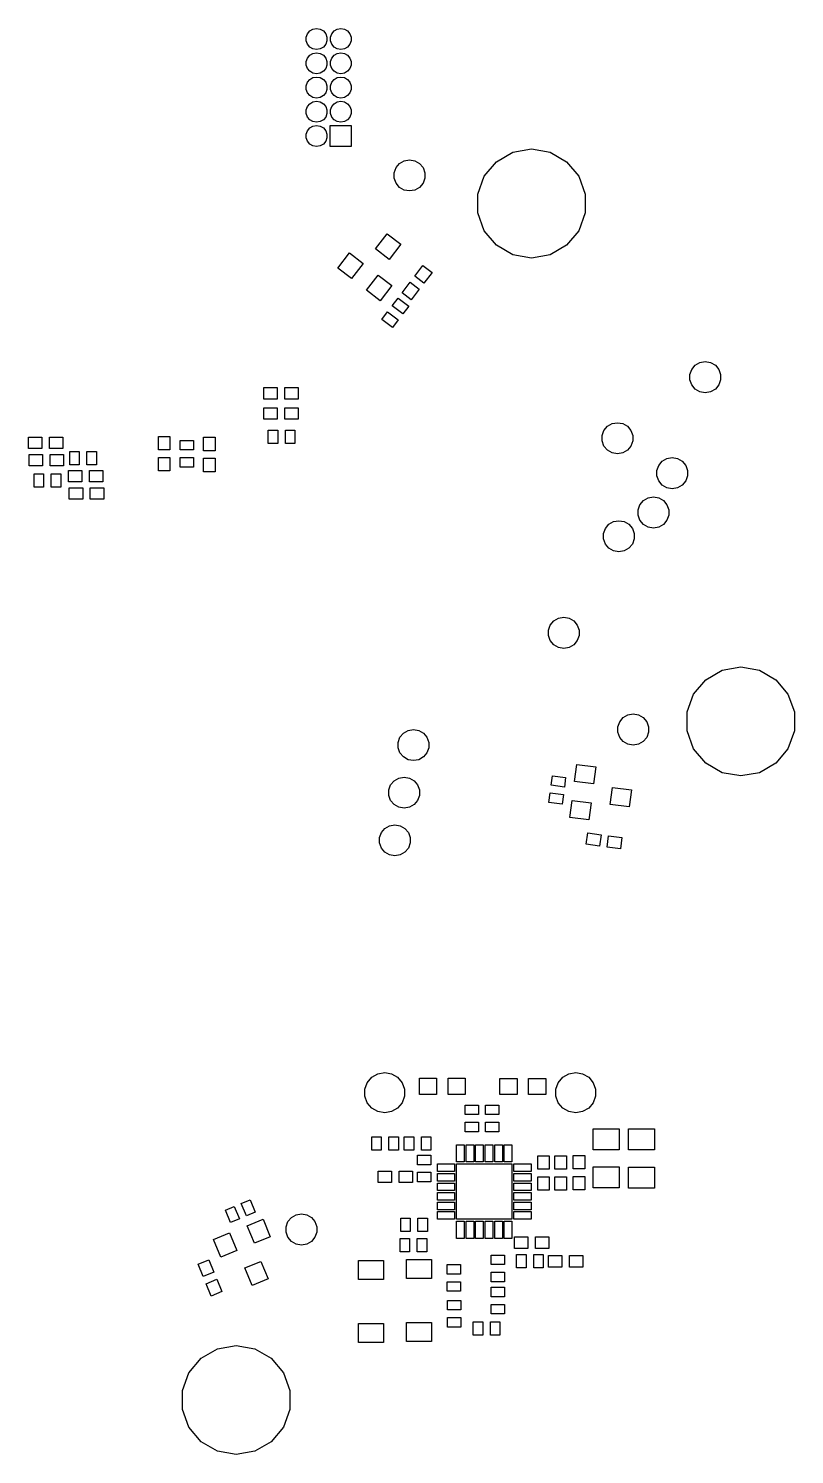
# Model space of a CAD drawing. Extents: x 85.3 to 167.2, y -165.3 to -88.8.
# Drawn here: x 127.1 to 167.2, y -165.3 to -90.7 of the extents above; entities that cross this region are included whole.
import ezdxf

# ---------------------------------------------------------------- set-up
doc = ezdxf.new("R2010")
doc.units = 0
doc.header["$MEASUREMENT"] = 0
doc.layers.add('BLACK', color=7, linetype='CONTINUOUS')

msp = doc.modelspace()

# ---------------------------------------------------------------- linework, layer by layer
at = {"layer": 'Black'}
for p, q in [((141.642, -91.1336), (141.707, -90.9541)), ((141.707, -90.9541), (141.83, -90.8078)), ((141.83, -90.8078), (141.995, -90.7123)), ((141.995, -90.7123), (142.183, -90.6791)), ((142.183, -90.6791), (142.187, -90.6791)), ((142.187, -90.6791), (142.375, -90.7123)), ((142.375, -90.7123), (142.541, -90.8078)), ((142.541, -90.8078), (142.664, -90.9541)), ((142.664, -90.9541), (142.729, -91.1336)), ((142.912, -91.1336), (142.977, -90.9541)), ((142.977, -90.9541), (143.1, -90.8078)), ((143.1, -90.8078), (143.265, -90.7123)), ((143.265, -90.7123), (143.453, -90.6791)), ((143.453, -90.6791), (143.457, -90.6791)), ((143.457, -90.6791), (143.645, -90.7123)), ((143.645, -90.7123), (143.811, -90.8078)), ((143.811, -90.8078), (143.934, -90.9541)), ((143.934, -90.9541), (143.999, -91.1336)), ((141.642, -91.3246), (141.642, -91.1336)), ((141.707, -91.5041), (141.642, -91.3246)), ((141.83, -91.6504), (141.707, -91.5041)), ((141.995, -91.7459), (141.83, -91.6504)), ((142.183, -91.7791), (141.995, -91.7459)), ((142.187, -91.7791), (142.183, -91.7791)), ((142.375, -91.7459), (142.187, -91.7791)), ((142.541, -91.6504), (142.375, -91.7459)), ((142.664, -91.5041), (142.541, -91.6504)), ((142.729, -91.3246), (142.664, -91.5041)), ((142.729, -91.1336), (142.729, -91.3246)), ((142.912, -91.3246), (142.912, -91.1336)), ((142.977, -91.5041), (142.912, -91.3246)), ((143.1, -91.6504), (142.977, -91.5041)), ((143.265, -91.7459), (143.1, -91.6504)), ((143.453, -91.7791), (143.265, -91.7459)), ((143.457, -91.7791), (143.453, -91.7791)), ((143.645, -91.7459), (143.457, -91.7791)), ((143.811, -91.6504), (143.645, -91.7459)), ((143.934, -91.5041), (143.811, -91.6504)), ((143.999, -91.3246), (143.934, -91.5041)), ((143.999, -91.1336), (143.999, -91.3246)), ((141.642, -92.4036), (141.707, -92.2241)), ((141.642, -92.5946), (141.642, -92.4036)), ((141.707, -92.2241), (141.83, -92.0778)), ((141.83, -92.0778), (141.995, -91.9823)), ((141.995, -91.9823), (142.183, -91.9491)), ((142.183, -91.9491), (142.187, -91.9491)), ((142.187, -91.9491), (142.375, -91.9823)), ((142.375, -91.9823), (142.541, -92.0778)), ((142.541, -92.0778), (142.664, -92.2241)), ((142.664, -92.2241), (142.729, -92.4036)), ((142.729, -92.4036), (142.729, -92.5946)), ((142.912, -92.4036), (142.977, -92.2241)), ((142.912, -92.5946), (142.912, -92.4036)), ((142.977, -92.2241), (143.1, -92.0778)), ((143.1, -92.0778), (143.265, -91.9823)), ((143.265, -91.9823), (143.453, -91.9491)), ((143.453, -91.9491), (143.457, -91.9491)), ((143.457, -91.9491), (143.645, -91.9823)), ((143.645, -91.9823), (143.811, -92.0778)), ((143.811, -92.0778), (143.934, -92.2241)), ((143.934, -92.2241), (143.999, -92.4036)), ((143.999, -92.4036), (143.999, -92.5946)), ((141.707, -92.7741), (141.642, -92.5946)), ((141.83, -92.9204), (141.707, -92.7741)), ((141.995, -93.0159), (141.83, -92.9204)), ((141.83, -93.3478), (141.995, -93.2523)), ((142.183, -93.0491), (141.995, -93.0159)), ((141.995, -93.2523), (142.183, -93.2191)), ((142.187, -93.0491), (142.183, -93.0491)), ((142.183, -93.2191), (142.187, -93.2191)), ((142.375, -93.0159), (142.187, -93.0491)), ((142.187, -93.2191), (142.375, -93.2523)), ((142.541, -92.9204), (142.375, -93.0159)), ((142.375, -93.2523), (142.541, -93.3478)), ((142.664, -92.7741), (142.541, -92.9204)), ((142.729, -92.5946), (142.664, -92.7741)), ((142.977, -92.7741), (142.912, -92.5946)), ((143.1, -92.9204), (142.977, -92.7741)), ((143.265, -93.0159), (143.1, -92.9204)), ((143.1, -93.3478), (143.265, -93.2523)), ((143.453, -93.0491), (143.265, -93.0159)), ((143.265, -93.2523), (143.453, -93.2191)), ((143.457, -93.0491), (143.453, -93.0491)), ((143.453, -93.2191), (143.457, -93.2191)), ((143.645, -93.0159), (143.457, -93.0491)), ((143.457, -93.2191), (143.645, -93.2523)), ((143.811, -92.9204), (143.645, -93.0159)), ((143.645, -93.2523), (143.811, -93.3478)), ((143.934, -92.7741), (143.811, -92.9204)), ((143.999, -92.5946), (143.934, -92.7741)), ((141.642, -93.6736), (141.707, -93.4941)), ((141.642, -93.8646), (141.642, -93.6736)), ((141.707, -94.0441), (141.642, -93.8646)), ((141.707, -93.4941), (141.83, -93.3478)), ((141.83, -94.1904), (141.707, -94.0441)), ((142.541, -93.3478), (142.664, -93.4941)), ((142.664, -94.0441), (142.541, -94.1904)), ((142.664, -93.4941), (142.729, -93.6736)), ((142.729, -93.8646), (142.664, -94.0441)), ((142.729, -93.6736), (142.729, -93.8646)), ((142.912, -93.6736), (142.977, -93.4941)), ((142.912, -93.8646), (142.912, -93.6736)), ((142.977, -94.0441), (142.912, -93.8646)), ((142.977, -93.4941), (143.1, -93.3478)), ((143.1, -94.1904), (142.977, -94.0441)), ((143.811, -93.3478), (143.934, -93.4941)), ((143.934, -94.0441), (143.811, -94.1904)), ((143.934, -93.4941), (143.999, -93.6736)), ((143.999, -93.8646), (143.934, -94.0441)), ((143.999, -93.6736), (143.999, -93.8646)), ((141.642, -94.9436), (141.707, -94.7641)), ((141.707, -94.7641), (141.83, -94.6178)), ((141.995, -94.2859), (141.83, -94.1904)), ((141.83, -94.6178), (141.995, -94.5223)), ((142.183, -94.3191), (141.995, -94.2859)), ((141.995, -94.5223), (142.183, -94.4891)), ((142.187, -94.3191), (142.183, -94.3191)), ((142.183, -94.4891), (142.187, -94.4891)), ((142.375, -94.2859), (142.187, -94.3191)), ((142.187, -94.4891), (142.375, -94.5223)), ((142.541, -94.1904), (142.375, -94.2859)), ((142.375, -94.5223), (142.541, -94.6178)), ((142.541, -94.6178), (142.664, -94.7641)), ((142.664, -94.7641), (142.729, -94.9436)), ((142.912, -94.9436), (142.977, -94.7641)), ((142.977, -94.7641), (143.1, -94.6178)), ((143.265, -94.2859), (143.1, -94.1904)), ((143.1, -94.6178), (143.265, -94.5223)), ((143.453, -94.3191), (143.265, -94.2859)), ((143.265, -94.5223), (143.453, -94.4891)), ((143.457, -94.3191), (143.453, -94.3191)), ((143.453, -94.4891), (143.457, -94.4891)), ((143.645, -94.2859), (143.457, -94.3191)), ((143.457, -94.4891), (143.645, -94.5223)), ((143.811, -94.1904), (143.645, -94.2859)), ((143.645, -94.5223), (143.811, -94.6178)), ((143.811, -94.6178), (143.934, -94.7641)), ((143.934, -94.7641), (143.999, -94.9436)), ((141.642, -95.1346), (141.642, -94.9436)), ((141.707, -95.3141), (141.642, -95.1346)), ((141.83, -95.4604), (141.707, -95.3141)), ((141.995, -95.5559), (141.83, -95.4604)), ((142.183, -95.5891), (141.995, -95.5559)), ((142.375, -95.5559), (142.187, -95.5891)), ((142.541, -95.4604), (142.375, -95.5559)), ((142.664, -95.3141), (142.541, -95.4604)), ((142.729, -95.1346), (142.664, -95.3141)), ((142.729, -94.9436), (142.729, -95.1346)), ((142.912, -95.1346), (142.912, -94.9436)), ((142.977, -95.3141), (142.912, -95.1346)), ((143.1, -95.4604), (142.977, -95.3141)), ((143.265, -95.5559), (143.1, -95.4604)), ((143.453, -95.5891), (143.265, -95.5559)), ((143.645, -95.5559), (143.457, -95.5891)), ((143.811, -95.4604), (143.645, -95.5559)), ((143.934, -95.3141), (143.811, -95.4604)), ((143.999, -95.1346), (143.934, -95.3141)), ((143.999, -94.9436), (143.999, -95.1346)), ((141.642, -96.2136), (141.707, -96.0341)), ((141.642, -96.4046), (141.642, -96.2136)), ((141.707, -96.0341), (141.83, -95.8878)), ((141.83, -95.8878), (141.995, -95.7923)), ((141.995, -95.7923), (142.183, -95.7591)), ((142.187, -95.5891), (142.183, -95.5891)), ((142.183, -95.7591), (142.187, -95.7591)), ((142.187, -95.7591), (142.375, -95.7923)), ((142.375, -95.7923), (142.541, -95.8878)), ((142.541, -95.8878), (142.664, -96.0341)), ((142.664, -96.0341), (142.729, -96.2136)), ((142.729, -96.2136), (142.729, -96.4046)), ((142.905, -96.8591), (142.905, -95.7591)), ((142.905, -95.7591), (144.005, -95.7591)), ((143.457, -95.5891), (143.453, -95.5891)), ((144.005, -95.7591), (144.005, -96.8591)), ((141.707, -96.5841), (141.642, -96.4046)), ((141.83, -96.7304), (141.707, -96.5841)), ((141.995, -96.8259), (141.83, -96.7304)), ((142.183, -96.8591), (141.995, -96.8259)), ((142.187, -96.8591), (142.183, -96.8591)), ((142.375, -96.8259), (142.187, -96.8591)), ((142.541, -96.7304), (142.375, -96.8259)), ((142.664, -96.5841), (142.541, -96.7304)), ((142.729, -96.4046), (142.664, -96.5841)), ((144.005, -96.8591), (142.905, -96.8591)), ((152.456, -97.157), (153.432, -96.9848)), ((153.432, -96.9848), (154.409, -97.157)), ((146.351, -97.964), (146.533, -97.7472)), ((146.533, -97.7472), (146.778, -97.6056)), ((146.778, -97.6056), (147.057, -97.5565)), ((147.057, -97.5565), (147.336, -97.6056)), ((147.336, -97.6056), (147.581, -97.7472)), ((147.581, -97.7472), (147.763, -97.964)), ((150.96, -98.4123), (151.597, -97.6527)), ((151.597, -97.6527), (152.456, -97.157)), ((154.409, -97.157), (155.267, -97.6527)), ((155.267, -97.6527), (155.905, -98.4123)), ((146.254, -98.23), (146.351, -97.964)), ((146.254, -98.5131), (146.254, -98.23)), ((146.351, -98.7791), (146.254, -98.5131)), ((147.763, -97.964), (147.86, -98.23)), ((147.86, -98.5131), (147.763, -98.7791)), ((147.86, -98.23), (147.86, -98.5131)), ((150.621, -99.3439), (150.96, -98.4123)), ((155.905, -98.4123), (156.244, -99.3439)), ((146.533, -98.996), (146.351, -98.7791)), ((146.778, -99.1375), (146.533, -98.996)), ((147.057, -99.1867), (146.778, -99.1375)), ((147.336, -99.1375), (147.057, -99.1867)), ((147.581, -98.996), (147.336, -99.1375)), ((147.763, -98.7791), (147.581, -98.996)), ((150.621, -100.335), (150.621, -99.3439)), ((156.244, -99.3439), (156.244, -100.335)), ((150.96, -101.267), (150.621, -100.335)), ((156.244, -100.335), (155.905, -101.267)), ((145.27, -102.218), (145.879, -101.425)), ((145.879, -101.425), (146.593, -101.973)), ((151.597, -102.027), (150.96, -101.267)), ((155.905, -101.267), (155.267, -102.027)), ((145.984, -102.766), (145.27, -102.218)), ((146.593, -101.973), (145.984, -102.766)), ((152.456, -102.522), (151.597, -102.027)), ((155.267, -102.027), (154.409, -102.522)), ((143.299, -103.226), (143.908, -102.433)), ((143.908, -102.433), (144.622, -102.981)), ((144.622, -102.981), (144.013, -103.774)), ((153.432, -102.695), (152.456, -102.522)), ((154.409, -102.522), (153.432, -102.695)), ((144.013, -103.774), (143.299, -103.226)), ((144.806, -104.383), (145.415, -103.59)), ((145.415, -103.59), (146.129, -104.138)), ((147.327, -103.651), (147.753, -103.096)), ((147.803, -104.017), (147.327, -103.651)), ((147.753, -103.096), (148.229, -103.461)), ((148.229, -103.461), (147.803, -104.017)), ((145.52, -104.931), (144.806, -104.383)), ((146.129, -104.138), (145.52, -104.931)), ((146.657, -104.524), (147.083, -103.969)), ((147.133, -104.889), (146.657, -104.524)), ((147.083, -103.969), (147.559, -104.334)), ((147.559, -104.334), (147.133, -104.889)), ((146.149, -105.193), (146.454, -104.796)), ((146.705, -105.619), (146.149, -105.193)), ((146.454, -104.796), (147.009, -105.223)), ((147.009, -105.223), (146.705, -105.619)), ((145.601, -105.907), (145.906, -105.51)), ((146.157, -106.333), (145.601, -105.907)), ((145.906, -105.51), (146.461, -105.937)), ((146.461, -105.937), (146.157, -106.333)), ((162.007, -108.308), (162.252, -108.167)), ((162.252, -108.167), (162.531, -108.118)), ((162.531, -108.118), (162.809, -108.167)), ((162.809, -108.167), (163.055, -108.308)), ((161.728, -108.791), (161.825, -108.525)), ((161.728, -109.074), (161.728, -108.791)), ((161.825, -108.525), (162.007, -108.308)), ((163.055, -108.308), (163.237, -108.525)), ((163.237, -108.525), (163.333, -108.791)), ((163.333, -108.791), (163.333, -109.074)), ((139.418, -110.084), (139.418, -109.484)), ((139.418, -109.484), (140.118, -109.484)), ((140.118, -109.484), (140.118, -110.084)), ((140.518, -110.084), (140.518, -109.484)), ((140.518, -109.484), (141.218, -109.484)), ((141.218, -109.484), (141.218, -110.084)), ((161.825, -109.34), (161.728, -109.074)), ((162.007, -109.557), (161.825, -109.34)), ((162.252, -109.699), (162.007, -109.557)), ((162.531, -109.748), (162.252, -109.699)), ((162.809, -109.699), (162.531, -109.748)), ((163.055, -109.557), (162.809, -109.699)), ((163.237, -109.34), (163.055, -109.557)), ((163.333, -109.074), (163.237, -109.34)), ((140.118, -110.084), (139.418, -110.084)), ((141.218, -110.084), (140.518, -110.084)), ((139.418, -111.138), (139.418, -110.538)), ((139.418, -110.538), (140.118, -110.538)), ((140.118, -111.138), (139.418, -111.138)), ((140.118, -110.538), (140.118, -111.138)), ((140.518, -111.138), (140.518, -110.538)), ((140.518, -110.538), (141.218, -110.538)), ((141.218, -111.138), (140.518, -111.138)), ((141.218, -110.538), (141.218, -111.138)), ((139.656, -112.407), (139.656, -111.707)), ((139.656, -111.707), (140.156, -111.707)), ((140.156, -111.707), (140.156, -112.407)), ((140.556, -112.407), (140.556, -111.707)), ((140.556, -111.707), (141.056, -111.707)), ((141.056, -111.707), (141.056, -112.407)), ((157.131, -111.992), (157.227, -111.726)), ((157.131, -112.275), (157.131, -111.992)), ((157.227, -111.726), (157.409, -111.509)), ((157.409, -111.509), (157.655, -111.367)), ((157.655, -111.367), (157.933, -111.318)), ((157.933, -111.318), (158.212, -111.367)), ((158.212, -111.367), (158.457, -111.509)), ((158.457, -111.509), (158.639, -111.726)), ((158.639, -111.726), (158.736, -111.992)), ((158.736, -111.992), (158.736, -112.275)), ((127.112, -112.675), (127.112, -112.075)), ((127.112, -112.075), (127.812, -112.075)), ((127.812, -112.675), (127.112, -112.675)), ((127.812, -112.075), (127.812, -112.675)), ((128.212, -112.675), (128.212, -112.075)), ((128.212, -112.075), (128.912, -112.075)), ((128.912, -112.675), (128.212, -112.675)), ((128.912, -112.075), (128.912, -112.675)), ((133.91, -112.733), (133.91, -112.033)), ((133.91, -112.033), (134.51, -112.033)), ((134.51, -112.733), (133.91, -112.733)), ((134.51, -112.033), (134.51, -112.733)), ((135.041, -112.746), (135.041, -112.246)), ((135.041, -112.246), (135.741, -112.246)), ((135.741, -112.246), (135.741, -112.746)), ((136.272, -112.784), (136.272, -112.084)), ((136.272, -112.084), (136.872, -112.084)), ((136.872, -112.084), (136.872, -112.784)), ((140.156, -112.407), (139.656, -112.407)), ((141.056, -112.407), (140.556, -112.407)), ((157.227, -112.541), (157.131, -112.275)), ((157.409, -112.758), (157.227, -112.541)), ((158.639, -112.541), (158.457, -112.758)), ((158.736, -112.275), (158.639, -112.541)), ((127.15, -113.576), (127.15, -112.976)), ((127.15, -112.976), (127.85, -112.976)), ((127.85, -112.976), (127.85, -113.576)), ((128.25, -113.576), (128.25, -112.976)), ((128.25, -112.976), (128.95, -112.976)), ((128.95, -112.976), (128.95, -113.576)), ((129.268, -113.525), (129.268, -112.825)), ((129.268, -112.825), (129.768, -112.825)), ((129.768, -112.825), (129.768, -113.525)), ((130.168, -113.525), (130.168, -112.825)), ((130.168, -112.825), (130.668, -112.825)), ((130.668, -112.825), (130.668, -113.525)), ((133.91, -113.833), (133.91, -113.133)), ((133.91, -113.133), (134.51, -113.133)), ((134.51, -113.133), (134.51, -113.833)), ((135.741, -112.746), (135.041, -112.746)), ((135.041, -113.646), (135.041, -113.146)), ((135.041, -113.146), (135.741, -113.146)), ((135.741, -113.146), (135.741, -113.646)), ((136.872, -112.784), (136.272, -112.784)), ((136.272, -113.884), (136.272, -113.184)), ((136.272, -113.184), (136.872, -113.184)), ((136.872, -113.184), (136.872, -113.884)), ((157.655, -112.899), (157.409, -112.758)), ((157.933, -112.948), (157.655, -112.899)), ((158.212, -112.899), (157.933, -112.948)), ((158.457, -112.758), (158.212, -112.899)), ((160.098, -113.555), (160.28, -113.338)), ((160.28, -113.338), (160.525, -113.196)), ((160.525, -113.196), (160.803, -113.147)), ((160.803, -113.147), (161.082, -113.196)), ((161.082, -113.196), (161.327, -113.338)), ((161.327, -113.338), (161.509, -113.555)), ((127.85, -113.576), (127.15, -113.576)), ((127.401, -114.693), (127.401, -113.993)), ((127.401, -113.993), (127.901, -113.993)), ((127.901, -113.993), (127.901, -114.693)), ((128.95, -113.576), (128.25, -113.576)), ((128.301, -114.693), (128.301, -113.993)), ((128.301, -113.993), (128.801, -113.993)), ((128.801, -113.993), (128.801, -114.693)), ((129.195, -114.414), (129.195, -113.814)), ((129.195, -113.814), (129.895, -113.814)), ((129.768, -113.525), (129.268, -113.525)), ((129.895, -113.814), (129.895, -114.414)), ((130.668, -113.525), (130.168, -113.525)), ((130.295, -114.414), (130.295, -113.814)), ((130.295, -113.814), (130.995, -113.814)), ((130.995, -113.814), (130.995, -114.414)), ((134.51, -113.833), (133.91, -113.833)), ((135.741, -113.646), (135.041, -113.646)), ((136.872, -113.884), (136.272, -113.884)), ((160.001, -113.821), (160.098, -113.555)), ((160.001, -114.104), (160.001, -113.821)), ((160.098, -114.37), (160.001, -114.104)), ((161.509, -113.555), (161.606, -113.821)), ((161.606, -114.104), (161.509, -114.37)), ((161.606, -113.821), (161.606, -114.104)), ((127.901, -114.693), (127.401, -114.693)), ((128.801, -114.693), (128.301, -114.693)), ((129.895, -114.414), (129.195, -114.414)), ((129.246, -115.329), (129.246, -114.729)), ((129.246, -114.729), (129.946, -114.729)), ((129.946, -114.729), (129.946, -115.329)), ((130.995, -114.414), (130.295, -114.414)), ((130.346, -115.329), (130.346, -114.729)), ((130.346, -114.729), (131.046, -114.729)), ((131.046, -114.729), (131.046, -115.329)), ((160.28, -114.586), (160.098, -114.37)), ((160.525, -114.728), (160.28, -114.586)), ((160.803, -114.777), (160.525, -114.728)), ((161.082, -114.728), (160.803, -114.777)), ((161.327, -114.586), (161.082, -114.728)), ((161.509, -114.37), (161.327, -114.586)), ((129.946, -115.329), (129.246, -115.329)), ((131.046, -115.329), (130.346, -115.329)), ((159.01, -115.878), (159.107, -115.612)), ((159.107, -115.612), (159.289, -115.395)), ((159.289, -115.395), (159.534, -115.254)), ((159.534, -115.254), (159.813, -115.204)), ((159.813, -115.204), (160.092, -115.254)), ((160.092, -115.254), (160.337, -115.395)), ((160.337, -115.395), (160.519, -115.612)), ((160.519, -115.612), (160.616, -115.878)), ((157.731, -116.498), (158.009, -116.449)), ((158.009, -116.449), (158.288, -116.498)), ((159.01, -116.161), (159.01, -115.878)), ((159.107, -116.427), (159.01, -116.161)), ((159.289, -116.644), (159.107, -116.427)), ((160.519, -116.427), (160.337, -116.644)), ((160.616, -116.161), (160.519, -116.427)), ((160.616, -115.878), (160.616, -116.161)), ((157.207, -117.123), (157.304, -116.857)), ((157.207, -117.406), (157.207, -117.123)), ((157.304, -116.857), (157.486, -116.64)), ((157.486, -116.64), (157.731, -116.498)), ((158.288, -116.498), (158.533, -116.64)), ((158.533, -116.64), (158.715, -116.857)), ((158.715, -116.857), (158.812, -117.123)), ((158.812, -117.123), (158.812, -117.406)), ((159.534, -116.785), (159.289, -116.644)), ((159.813, -116.835), (159.534, -116.785)), ((160.092, -116.785), (159.813, -116.835)), ((160.337, -116.644), (160.092, -116.785)), ((157.304, -117.672), (157.207, -117.406)), ((157.486, -117.888), (157.304, -117.672)), ((157.731, -118.03), (157.486, -117.888)), ((158.533, -117.888), (158.288, -118.03)), ((158.715, -117.672), (158.533, -117.888)), ((158.812, -117.406), (158.715, -117.672)), ((158.009, -118.079), (157.731, -118.03)), ((158.288, -118.03), (158.009, -118.079)), ((154.413, -121.916), (154.595, -121.699)), ((154.595, -121.699), (154.84, -121.558)), ((154.84, -121.558), (155.119, -121.509)), ((155.119, -121.509), (155.398, -121.558)), ((155.398, -121.558), (155.643, -121.699)), ((155.643, -121.699), (155.825, -121.916)), ((154.316, -122.182), (154.413, -121.916)), ((154.316, -122.465), (154.316, -122.182)), ((155.825, -121.916), (155.922, -122.182)), ((155.922, -122.182), (155.922, -122.465)), ((154.413, -122.731), (154.316, -122.465)), ((154.595, -122.948), (154.413, -122.731)), ((154.84, -123.09), (154.595, -122.948)), ((155.119, -123.139), (154.84, -123.09)), ((155.398, -123.09), (155.119, -123.139)), ((155.643, -122.948), (155.398, -123.09)), ((155.825, -122.731), (155.643, -122.948)), ((155.922, -122.465), (155.825, -122.731)), ((162.55, -124.775), (163.408, -124.279)), ((163.408, -124.279), (164.385, -124.107)), ((164.385, -124.107), (165.361, -124.279)), ((165.361, -124.279), (166.22, -124.775)), ((161.913, -125.534), (162.55, -124.775)), ((166.22, -124.775), (166.857, -125.534)), ((161.573, -126.466), (161.913, -125.534)), ((166.857, -125.534), (167.196, -126.466)), ((158.053, -126.978), (158.235, -126.762)), ((158.235, -126.762), (158.48, -126.62)), ((158.48, -126.62), (158.759, -126.571)), ((158.759, -126.571), (159.038, -126.62)), ((159.038, -126.62), (159.283, -126.762)), ((159.283, -126.762), (159.465, -126.978)), ((161.573, -127.458), (161.573, -126.466)), ((167.196, -126.466), (167.196, -127.458)), ((146.547, -127.791), (146.729, -127.574)), ((146.729, -127.574), (146.974, -127.432)), ((146.974, -127.432), (147.253, -127.383)), ((147.253, -127.383), (147.532, -127.432)), ((147.532, -127.432), (147.777, -127.574)), ((147.777, -127.574), (147.959, -127.791)), ((157.956, -127.244), (158.053, -126.978)), ((157.956, -127.528), (157.956, -127.244)), ((158.053, -127.794), (157.956, -127.528)), ((159.465, -126.978), (159.562, -127.244)), ((159.562, -127.528), (159.465, -127.794)), ((159.562, -127.244), (159.562, -127.528)), ((161.913, -128.389), (161.573, -127.458)), ((167.196, -127.458), (166.857, -128.389)), ((146.45, -128.057), (146.547, -127.791)), ((146.45, -128.34), (146.45, -128.057)), ((146.547, -128.606), (146.45, -128.34)), ((147.959, -127.791), (148.055, -128.057)), ((148.055, -128.34), (147.959, -128.606)), ((148.055, -128.057), (148.055, -128.34)), ((158.235, -128.01), (158.053, -127.794)), ((158.48, -128.152), (158.235, -128.01)), ((158.759, -128.201), (158.48, -128.152)), ((159.038, -128.152), (158.759, -128.201)), ((159.283, -128.01), (159.038, -128.152)), ((159.465, -127.794), (159.283, -128.01)), ((162.55, -129.149), (161.913, -128.389)), ((166.857, -128.389), (166.22, -129.149)), ((146.729, -128.823), (146.547, -128.606)), ((146.974, -128.964), (146.729, -128.823)), ((147.253, -129.013), (146.974, -128.964)), ((147.532, -128.964), (147.253, -129.013)), ((147.777, -128.823), (147.532, -128.964)), ((147.959, -128.606), (147.777, -128.823)), ((163.408, -129.644), (162.55, -129.149)), ((166.22, -129.149), (165.361, -129.644)), ((146.489, -129.926), (146.768, -129.876)), ((146.768, -129.876), (147.047, -129.926)), ((154.463, -130.304), (154.528, -129.809)), ((154.528, -129.809), (155.222, -129.9)), ((155.222, -129.9), (155.157, -130.396)), ((155.693, -130.101), (155.81, -129.209)), ((155.81, -129.209), (156.802, -129.339)), ((156.802, -129.339), (156.684, -130.232)), ((164.385, -129.817), (163.408, -129.644)), ((165.361, -129.644), (164.385, -129.817)), ((145.965, -130.55), (146.062, -130.284)), ((145.965, -130.833), (145.965, -130.55)), ((146.062, -130.284), (146.244, -130.067)), ((146.244, -130.067), (146.489, -129.926)), ((147.047, -129.926), (147.292, -130.067)), ((147.292, -130.067), (147.474, -130.284)), ((147.474, -130.284), (147.571, -130.55)), ((147.571, -130.55), (147.571, -130.833)), ((155.157, -130.396), (154.463, -130.304)), ((156.684, -130.232), (155.693, -130.101)), ((157.551, -131.304), (157.669, -130.412)), ((157.669, -130.412), (158.66, -130.542)), ((158.66, -130.542), (158.543, -131.435)), ((146.062, -131.099), (145.965, -130.833)), ((146.244, -131.316), (146.062, -131.099)), ((146.489, -131.457), (146.244, -131.316)), ((147.292, -131.316), (147.047, -131.457)), ((147.474, -131.099), (147.292, -131.316)), ((147.571, -130.833), (147.474, -131.099)), ((154.345, -131.197), (154.411, -130.701)), ((155.039, -131.288), (154.345, -131.197)), ((154.411, -130.701), (155.105, -130.792)), ((155.105, -130.792), (155.039, -131.288)), ((155.445, -131.985), (155.562, -131.093)), ((155.562, -131.093), (156.554, -131.223)), ((156.554, -131.223), (156.436, -132.115)), ((158.543, -131.435), (157.551, -131.304)), ((146.768, -131.507), (146.489, -131.457)), ((147.047, -131.457), (146.768, -131.507)), ((156.436, -132.115), (155.445, -131.985)), ((145.481, -133.043), (145.578, -132.777)), ((145.578, -132.777), (145.76, -132.56)), ((145.76, -132.56), (146.005, -132.419)), ((146.005, -132.419), (146.283, -132.37)), ((146.283, -132.37), (146.562, -132.419)), ((146.562, -132.419), (146.807, -132.56)), ((146.807, -132.56), (146.989, -132.777)), ((146.989, -132.777), (147.086, -133.043)), ((156.303, -133.395), (156.382, -132.8)), ((156.382, -132.8), (157.076, -132.892)), ((157.076, -132.892), (156.997, -133.487)), ((145.481, -133.326), (145.481, -133.043)), ((145.578, -133.592), (145.481, -133.326)), ((145.76, -133.809), (145.578, -133.592)), ((146.989, -133.592), (146.807, -133.809)), ((147.086, -133.326), (146.989, -133.592)), ((147.086, -133.043), (147.086, -133.326)), ((156.997, -133.487), (156.303, -133.395)), ((157.394, -133.539), (157.472, -132.944)), ((158.088, -133.63), (157.394, -133.539)), ((157.472, -132.944), (158.166, -133.035)), ((158.166, -133.035), (158.088, -133.63)), ((146.005, -133.951), (145.76, -133.809)), ((146.283, -134), (146.005, -133.951)), ((146.562, -133.951), (146.283, -134)), ((146.807, -133.809), (146.562, -133.951)), ((144.837, -145.876), (145.073, -145.596)), ((145.073, -145.596), (145.39, -145.413)), ((145.39, -145.413), (145.75, -145.349)), ((145.75, -145.349), (146.111, -145.413)), ((146.111, -145.413), (146.428, -145.596)), ((146.428, -145.596), (146.663, -145.876)), ((154.837, -145.876), (155.073, -145.596)), ((155.073, -145.596), (155.39, -145.413)), ((155.39, -145.413), (155.75, -145.349)), ((155.75, -145.349), (156.111, -145.413)), ((156.111, -145.413), (156.428, -145.596)), ((156.428, -145.596), (156.663, -145.876)), ((144.712, -146.22), (144.837, -145.876)), ((144.712, -146.586), (144.712, -146.22)), ((146.663, -145.876), (146.788, -146.22)), ((146.788, -146.22), (146.788, -146.586)), ((147.569, -146.488), (147.569, -145.638)), ((147.569, -145.638), (148.469, -145.638)), ((148.469, -145.638), (148.469, -146.488)), ((149.069, -146.488), (149.069, -145.638)), ((149.069, -145.638), (149.969, -145.638)), ((149.969, -145.638), (149.969, -146.488)), ((151.785, -146.503), (151.785, -145.653)), ((151.785, -145.653), (152.685, -145.653)), ((152.685, -145.653), (152.685, -146.503)), ((153.285, -146.503), (153.285, -145.653)), ((153.285, -145.653), (154.185, -145.653)), ((154.185, -145.653), (154.185, -146.503)), ((154.712, -146.22), (154.837, -145.876)), ((154.712, -146.586), (154.712, -146.22)), ((156.663, -145.876), (156.788, -146.22)), ((156.788, -146.22), (156.788, -146.586)), ((144.837, -146.93), (144.712, -146.586)), ((145.073, -147.21), (144.837, -146.93)), ((146.663, -146.93), (146.428, -147.21)), ((146.788, -146.586), (146.663, -146.93)), ((148.469, -146.488), (147.569, -146.488)), ((149.969, -146.488), (149.069, -146.488)), ((149.958, -147.549), (149.958, -147.049)), ((149.958, -147.049), (150.658, -147.049)), ((150.658, -147.049), (150.658, -147.549)), ((151.02, -147.549), (151.02, -147.049)), ((151.02, -147.049), (151.72, -147.049)), ((151.72, -147.049), (151.72, -147.549)), ((152.685, -146.503), (151.785, -146.503)), ((154.185, -146.503), (153.285, -146.503)), ((154.837, -146.93), (154.712, -146.586)), ((155.073, -147.21), (154.837, -146.93)), ((156.663, -146.93), (156.428, -147.21)), ((156.788, -146.586), (156.663, -146.93)), ((145.39, -147.393), (145.073, -147.21)), ((145.75, -147.457), (145.39, -147.393)), ((146.111, -147.393), (145.75, -147.457)), ((146.428, -147.21), (146.111, -147.393)), ((150.658, -147.549), (149.958, -147.549)), ((151.72, -147.549), (151.02, -147.549)), ((155.39, -147.393), (155.073, -147.21)), ((155.75, -147.457), (155.39, -147.393)), ((156.111, -147.393), (155.75, -147.457)), ((156.428, -147.21), (156.111, -147.393)), ((149.958, -148.449), (149.958, -147.949)), ((149.958, -147.949), (150.658, -147.949)), ((150.658, -148.449), (149.958, -148.449)), ((150.658, -147.949), (150.658, -148.449)), ((151.02, -148.449), (151.02, -147.949)), ((151.02, -147.949), (151.72, -147.949)), ((151.72, -148.449), (151.02, -148.449)), ((151.72, -147.949), (151.72, -148.449)), ((156.669, -149.387), (156.669, -148.287)), ((156.669, -148.287), (158.019, -148.287)), ((158.019, -148.287), (158.019, -149.387)), ((158.518, -149.392), (158.518, -148.292)), ((158.518, -148.292), (159.868, -148.292)), ((159.868, -148.292), (159.868, -149.392)), ((145.072, -149.405), (145.072, -148.705)), ((145.072, -148.705), (145.572, -148.705)), ((145.572, -148.705), (145.572, -149.405)), ((145.972, -149.405), (145.972, -148.705)), ((145.972, -148.705), (146.472, -148.705)), ((146.472, -148.705), (146.472, -149.405)), ((146.774, -149.405), (146.774, -148.705)), ((146.774, -148.705), (147.274, -148.705)), ((147.274, -148.705), (147.274, -149.405)), ((147.674, -149.405), (147.674, -148.705)), ((147.674, -148.705), (148.174, -148.705)), ((148.174, -148.705), (148.174, -149.405)), ((149.508, -150.029), (149.508, -149.129)), ((149.508, -149.129), (149.908, -149.129)), ((149.908, -149.129), (149.908, -150.029)), ((150.008, -150.029), (150.008, -149.129)), ((150.008, -149.129), (150.408, -149.129)), ((150.408, -149.129), (150.408, -150.029)), ((150.508, -150.029), (150.508, -149.129)), ((150.508, -149.129), (150.908, -149.129)), ((150.908, -149.129), (150.908, -150.029)), ((151.008, -150.029), (151.008, -149.129)), ((151.008, -149.129), (151.408, -149.129)), ((151.408, -149.129), (151.408, -150.029)), ((151.508, -150.029), (151.508, -149.129)), ((151.508, -149.129), (151.908, -149.129)), ((151.908, -149.129), (151.908, -150.029)), ((152.008, -150.029), (152.008, -149.129)), ((152.008, -149.129), (152.408, -149.129)), ((152.408, -149.129), (152.408, -150.029)), ((145.572, -149.405), (145.072, -149.405)), ((146.472, -149.405), (145.972, -149.405)), ((147.274, -149.405), (146.774, -149.405)), ((147.474, -150.17), (147.474, -149.67)), ((147.474, -149.67), (148.174, -149.67)), ((148.174, -149.405), (147.674, -149.405)), ((148.174, -149.67), (148.174, -150.17)), ((149.908, -150.029), (149.508, -150.029)), ((150.408, -150.029), (150.008, -150.029)), ((150.908, -150.029), (150.508, -150.029)), ((151.408, -150.029), (151.008, -150.029)), ((151.908, -150.029), (151.508, -150.029)), ((152.408, -150.029), (152.008, -150.029)), ((153.762, -150.409), (153.762, -149.709)), ((153.762, -149.709), (154.362, -149.709)), ((154.362, -149.709), (154.362, -150.409)), ((154.661, -150.399), (154.661, -149.699)), ((154.661, -149.699), (155.261, -149.699)), ((155.261, -149.699), (155.261, -150.399)), ((155.622, -150.389), (155.622, -149.689)), ((155.622, -149.689), (156.222, -149.689)), ((156.222, -149.689), (156.222, -150.389)), ((158.019, -149.387), (156.669, -149.387)), ((159.868, -149.392), (158.518, -149.392)), ((145.415, -151.107), (145.415, -150.507)), ((145.415, -150.507), (146.115, -150.507)), ((146.115, -150.507), (146.115, -151.107)), ((146.515, -151.107), (146.515, -150.507)), ((146.515, -150.507), (147.215, -150.507)), ((147.215, -150.507), (147.215, -151.107)), ((148.174, -150.17), (147.474, -150.17)), ((147.474, -151.07), (147.474, -150.57)), ((147.474, -150.57), (148.174, -150.57)), ((148.174, -150.57), (148.174, -151.07)), ((148.508, -150.529), (148.508, -150.129)), ((148.508, -150.129), (149.408, -150.129)), ((149.408, -150.529), (148.508, -150.529)), ((148.508, -151.029), (148.508, -150.629)), ((148.508, -150.629), (149.408, -150.629)), ((149.408, -150.129), (149.408, -150.529)), ((149.408, -150.629), (149.408, -151.029)), ((149.508, -153.029), (149.508, -150.129)), ((149.508, -150.129), (152.408, -150.129)), ((152.408, -150.129), (152.408, -153.029)), ((152.508, -150.529), (152.508, -150.129)), ((152.508, -150.129), (153.408, -150.129)), ((153.408, -150.529), (152.508, -150.529)), ((152.508, -151.029), (152.508, -150.629)), ((152.508, -150.629), (153.408, -150.629)), ((153.408, -150.129), (153.408, -150.529)), ((153.408, -150.629), (153.408, -151.029)), ((154.362, -150.409), (153.762, -150.409)), ((153.762, -151.509), (153.762, -150.809)), ((153.762, -150.809), (154.362, -150.809)), ((154.362, -150.809), (154.362, -151.509)), ((155.261, -150.399), (154.661, -150.399)), ((154.661, -151.499), (154.661, -150.799)), ((154.661, -150.799), (155.261, -150.799)), ((155.261, -150.799), (155.261, -151.499)), ((156.222, -150.389), (155.622, -150.389)), ((155.622, -151.489), (155.622, -150.789)), ((155.622, -150.789), (156.222, -150.789)), ((156.222, -150.789), (156.222, -151.489)), ((156.669, -151.387), (156.669, -150.287)), ((156.669, -150.287), (158.019, -150.287)), ((158.019, -150.287), (158.019, -151.387)), ((158.518, -151.392), (158.518, -150.292)), ((158.518, -150.292), (159.868, -150.292)), ((159.868, -150.292), (159.868, -151.392)), ((146.115, -151.107), (145.415, -151.107)), ((147.215, -151.107), (146.515, -151.107)), ((148.174, -151.07), (147.474, -151.07)), ((149.408, -151.029), (148.508, -151.029)), ((148.508, -151.529), (148.508, -151.129)), ((148.508, -151.129), (149.408, -151.129)), ((149.408, -151.529), (148.508, -151.529)), ((149.408, -151.129), (149.408, -151.529)), ((153.408, -151.029), (152.508, -151.029)), ((152.508, -151.529), (152.508, -151.129)), ((152.508, -151.129), (153.408, -151.129)), ((153.408, -151.529), (152.508, -151.529)), ((153.408, -151.129), (153.408, -151.529)), ((154.362, -151.509), (153.762, -151.509)), ((155.261, -151.499), (154.661, -151.499)), ((156.222, -151.489), (155.622, -151.489)), ((158.019, -151.387), (156.669, -151.387)), ((159.868, -151.392), (158.518, -151.392)), ((138.248, -152.208), (138.71, -152.017)), ((138.516, -152.855), (138.248, -152.208)), ((138.71, -152.017), (138.978, -152.664)), ((148.508, -152.029), (148.508, -151.629)), ((148.508, -151.629), (149.408, -151.629)), ((149.408, -152.029), (148.508, -152.029)), ((148.508, -152.529), (148.508, -152.129)), ((148.508, -152.129), (149.408, -152.129)), ((149.408, -151.629), (149.408, -152.029)), ((149.408, -152.129), (149.408, -152.529)), ((152.508, -152.029), (152.508, -151.629)), ((152.508, -151.629), (153.408, -151.629)), ((153.408, -152.029), (152.508, -152.029)), ((152.508, -152.529), (152.508, -152.129)), ((152.508, -152.129), (153.408, -152.129)), ((153.408, -151.629), (153.408, -152.029)), ((153.408, -152.129), (153.408, -152.529)), ((137.417, -152.553), (137.879, -152.361)), ((137.685, -153.199), (137.417, -152.553)), ((138.147, -153.008), (137.685, -153.199)), ((137.879, -152.361), (138.147, -153.008)), ((138.978, -152.664), (138.516, -152.855)), ((138.551, -153.364), (139.383, -153.02)), ((139.383, -153.02), (139.765, -153.944)), ((140.687, -153.153), (140.869, -152.936)), ((140.869, -152.936), (141.114, -152.795)), ((141.114, -152.795), (141.393, -152.746)), ((141.393, -152.746), (141.672, -152.795)), ((141.672, -152.795), (141.917, -152.936)), ((141.917, -152.936), (142.099, -153.153)), ((146.591, -153.672), (146.591, -152.972)), ((146.591, -152.972), (147.091, -152.972)), ((147.091, -152.972), (147.091, -153.672)), ((147.491, -153.672), (147.491, -152.972)), ((147.491, -152.972), (147.991, -152.972)), ((147.991, -152.972), (147.991, -153.672)), ((149.408, -152.529), (148.508, -152.529)), ((148.508, -153.029), (148.508, -152.629)), ((148.508, -152.629), (149.408, -152.629)), ((149.408, -153.029), (148.508, -153.029)), ((149.408, -152.629), (149.408, -153.029)), ((152.408, -153.029), (149.508, -153.029)), ((153.408, -152.529), (152.508, -152.529)), ((152.508, -153.029), (152.508, -152.629)), ((152.508, -152.629), (153.408, -152.629)), ((153.408, -153.029), (152.508, -153.029)), ((153.408, -152.629), (153.408, -153.029)), ((136.796, -154.091), (137.627, -153.747)), ((137.627, -153.747), (138.01, -154.671)), ((138.934, -154.288), (138.551, -153.364)), ((140.59, -153.419), (140.687, -153.153)), ((140.59, -153.702), (140.59, -153.419)), ((140.687, -153.968), (140.59, -153.702)), ((142.099, -153.153), (142.196, -153.419)), ((142.196, -153.702), (142.099, -153.968)), ((142.196, -153.419), (142.196, -153.702)), ((147.091, -153.672), (146.591, -153.672)), ((147.991, -153.672), (147.491, -153.672)), ((149.508, -154.029), (149.508, -153.129)), ((149.508, -153.129), (149.908, -153.129)), ((149.908, -153.129), (149.908, -154.029)), ((150.008, -154.029), (150.008, -153.129)), ((150.008, -153.129), (150.408, -153.129)), ((150.408, -153.129), (150.408, -154.029)), ((150.508, -154.029), (150.508, -153.129)), ((150.508, -153.129), (150.908, -153.129)), ((150.908, -153.129), (150.908, -154.029)), ((151.008, -154.029), (151.008, -153.129)), ((151.008, -153.129), (151.408, -153.129)), ((151.408, -153.129), (151.408, -154.029)), ((151.508, -154.029), (151.508, -153.129)), ((151.508, -153.129), (151.908, -153.129)), ((151.908, -153.129), (151.908, -154.029)), ((152.008, -154.029), (152.008, -153.129)), ((152.008, -153.129), (152.408, -153.129)), ((152.408, -153.129), (152.408, -154.029)), ((137.179, -155.015), (136.796, -154.091)), ((139.765, -153.944), (138.934, -154.288)), ((140.869, -154.185), (140.687, -153.968)), ((141.114, -154.327), (140.869, -154.185)), ((141.393, -154.376), (141.114, -154.327)), ((141.672, -154.327), (141.393, -154.376)), ((141.917, -154.185), (141.672, -154.327)), ((142.099, -153.968), (141.917, -154.185)), ((146.555, -154.729), (146.555, -154.029)), ((146.555, -154.029), (147.055, -154.029)), ((147.055, -154.029), (147.055, -154.729)), ((147.455, -154.729), (147.455, -154.029)), ((147.455, -154.029), (147.955, -154.029)), ((147.955, -154.029), (147.955, -154.729)), ((149.908, -154.029), (149.508, -154.029)), ((150.408, -154.029), (150.008, -154.029)), ((150.908, -154.029), (150.508, -154.029)), ((151.408, -154.029), (151.008, -154.029)), ((151.908, -154.029), (151.508, -154.029)), ((152.408, -154.029), (152.008, -154.029)), ((152.548, -154.552), (152.548, -153.952)), ((152.548, -153.952), (153.248, -153.952)), ((153.248, -154.552), (152.548, -154.552)), ((153.248, -153.952), (153.248, -154.552)), ((153.648, -154.552), (153.648, -153.952)), ((153.648, -153.952), (154.348, -153.952)), ((154.348, -154.552), (153.648, -154.552)), ((154.348, -153.952), (154.348, -154.552)), ((135.988, -155.384), (136.543, -155.154)), ((136.543, -155.154), (136.811, -155.801)), ((138.01, -154.671), (137.179, -155.015)), ((138.439, -155.576), (139.27, -155.231)), ((139.27, -155.231), (139.653, -156.155)), ((144.385, -156.18), (144.385, -155.18)), ((144.385, -155.18), (145.685, -155.18)), ((145.685, -155.18), (145.685, -156.18)), ((147.055, -154.729), (146.555, -154.729)), ((146.9, -156.129), (146.9, -155.129)), ((146.9, -155.129), (148.2, -155.129)), ((147.955, -154.729), (147.455, -154.729)), ((148.2, -155.129), (148.2, -156.129)), ((151.315, -155.403), (151.315, -154.903)), ((151.315, -154.903), (152.015, -154.903)), ((152.015, -154.903), (152.015, -155.403)), ((152.651, -155.567), (152.651, -154.867)), ((152.651, -154.867), (153.151, -154.867)), ((153.151, -154.867), (153.151, -155.567)), ((153.551, -155.567), (153.551, -154.867)), ((153.551, -154.867), (154.051, -154.867)), ((154.051, -154.867), (154.051, -155.567)), ((154.326, -155.532), (154.326, -154.932)), ((154.326, -154.932), (155.026, -154.932)), ((155.026, -154.932), (155.026, -155.532)), ((155.426, -155.532), (155.426, -154.932)), ((155.426, -154.932), (156.126, -154.932)), ((156.126, -154.932), (156.126, -155.532)), ((136.256, -156.031), (135.988, -155.384)), ((136.811, -155.801), (136.256, -156.031)), ((138.822, -156.5), (138.439, -155.576)), ((149.023, -155.896), (149.023, -155.396)), ((149.023, -155.396), (149.723, -155.396)), ((149.723, -155.896), (149.023, -155.896)), ((149.723, -155.396), (149.723, -155.896)), ((152.015, -155.403), (151.315, -155.403)), ((151.315, -156.303), (151.315, -155.803)), ((151.315, -155.803), (152.015, -155.803)), ((152.015, -155.803), (152.015, -156.303)), ((153.151, -155.567), (152.651, -155.567)), ((154.051, -155.567), (153.551, -155.567)), ((155.026, -155.532), (154.326, -155.532)), ((156.126, -155.532), (155.426, -155.532)), ((136.409, -156.4), (136.964, -156.171)), ((136.677, -157.047), (136.409, -156.4)), ((136.964, -156.171), (137.232, -156.817)), ((139.653, -156.155), (138.822, -156.5)), ((145.685, -156.18), (144.385, -156.18)), ((148.2, -156.129), (146.9, -156.129)), ((149.023, -156.796), (149.023, -156.296)), ((149.023, -156.296), (149.723, -156.296)), ((149.723, -156.796), (149.023, -156.796)), ((149.723, -156.296), (149.723, -156.796)), ((152.015, -156.303), (151.315, -156.303)), ((151.32, -157.084), (151.32, -156.584)), ((151.32, -156.584), (152.02, -156.584)), ((152.02, -156.584), (152.02, -157.084)), ((137.232, -156.817), (136.677, -157.047)), ((149.039, -157.775), (149.039, -157.275)), ((149.039, -157.275), (149.739, -157.275)), ((149.739, -157.275), (149.739, -157.775)), ((152.02, -157.084), (151.32, -157.084)), ((151.32, -157.984), (151.32, -157.484)), ((151.32, -157.484), (152.02, -157.484)), ((152.02, -157.484), (152.02, -157.984)), ((149.739, -157.775), (149.039, -157.775)), ((149.039, -158.675), (149.039, -158.175)), ((149.039, -158.175), (149.739, -158.175)), ((149.739, -158.175), (149.739, -158.675)), ((152.02, -157.984), (151.32, -157.984)), ((144.385, -159.48), (144.385, -158.48)), ((144.385, -158.48), (145.685, -158.48)), ((145.685, -158.48), (145.685, -159.48)), ((146.9, -159.429), (146.9, -158.429)), ((146.9, -158.429), (148.2, -158.429)), ((148.2, -158.429), (148.2, -159.429)), ((149.739, -158.675), (149.039, -158.675)), ((150.38, -159.102), (150.38, -158.402)), ((150.38, -158.402), (150.88, -158.402)), ((150.88, -158.402), (150.88, -159.102)), ((151.28, -159.102), (151.28, -158.402)), ((151.28, -158.402), (151.78, -158.402)), ((151.78, -158.402), (151.78, -159.102)), ((137.005, -159.806), (137.982, -159.634)), ((137.982, -159.634), (138.958, -159.806)), ((145.685, -159.48), (144.385, -159.48)), ((148.2, -159.429), (146.9, -159.429)), ((150.88, -159.102), (150.38, -159.102)), ((151.78, -159.102), (151.28, -159.102)), ((135.509, -161.061), (136.147, -160.302)), ((136.147, -160.302), (137.005, -159.806)), ((138.958, -159.806), (139.817, -160.302)), ((139.817, -160.302), (140.454, -161.061)), ((135.17, -161.993), (135.509, -161.061)), ((140.454, -161.061), (140.793, -161.993)), ((135.17, -162.985), (135.17, -161.993)), ((140.793, -161.993), (140.793, -162.985)), ((135.509, -163.916), (135.17, -162.985)), ((140.793, -162.985), (140.454, -163.916)), ((136.147, -164.676), (135.509, -163.916)), ((140.454, -163.916), (139.817, -164.676)), ((137.005, -165.171), (136.147, -164.676)), ((139.817, -164.676), (138.958, -165.171)), ((137.982, -165.344), (137.005, -165.171)), ((138.958, -165.171), (137.982, -165.344))]:
    msp.add_line(p, q, dxfattribs=at)

doc.saveas('drawing.dxf')
